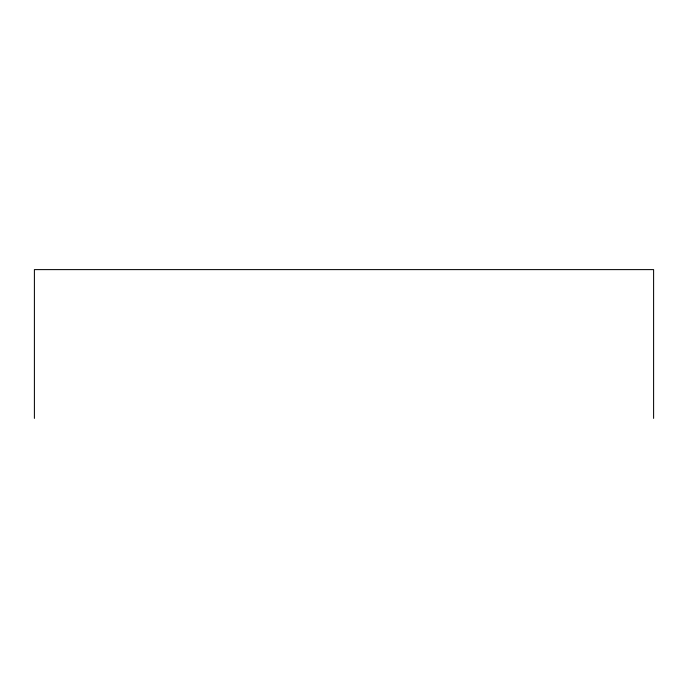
<?xml version="1.0" encoding="UTF-8"?>
<svg xmlns="http://www.w3.org/2000/svg" width="688" height="688" viewBox="0 0 688 688"><rect width="100%" height="100%" fill="white"/><g stroke="black" fill="none" stroke-linecap="round" stroke-linejoin="round"><path stroke-width="1.03" d="M653.6 418.39L653.6 269.61L34.4 269.61L34.4 418.39"/></g></svg>
